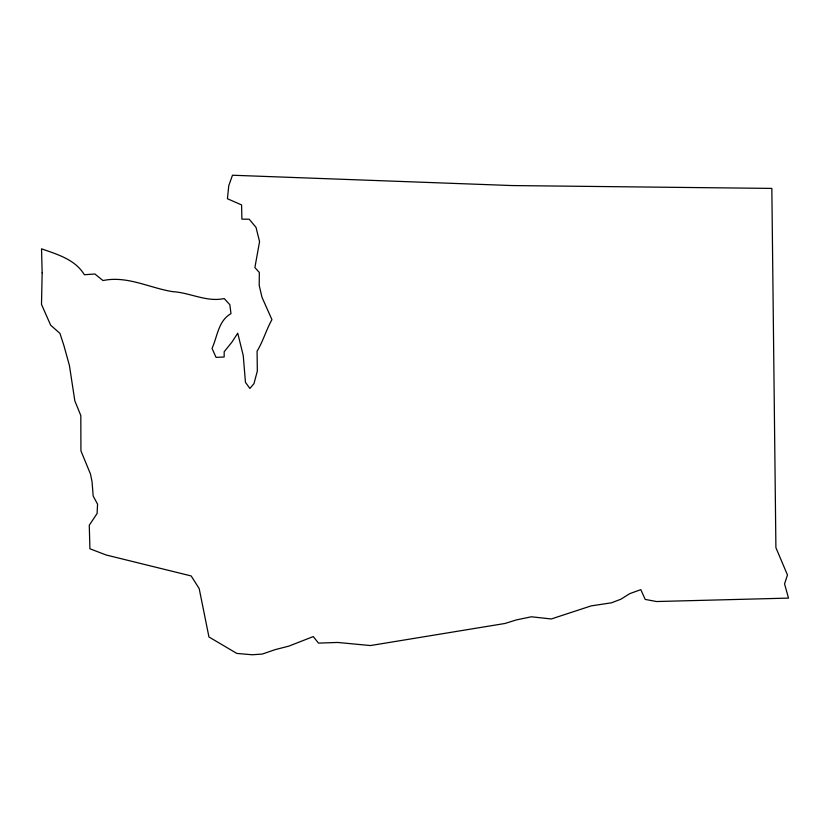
<?xml version="1.0" encoding="UTF-8"?>
<svg xmlns="http://www.w3.org/2000/svg" width="830" height="830" viewBox="0 0 830 830"><rect width="100%" height="100%" fill="white"/><g stroke="black" fill="none" stroke-linecap="round" stroke-linejoin="round"><path stroke-width="1.25" d="M42.154 272.769L41.5 304.423L50.672 325.204L59.947 333.39L63.91 345.602L69.43 365.532L74.835 400.89L80.811 415.55L80.935 450.866L90.491 474.075L92.057 481.805L93.168 496.018L97.567 504.173L97.089 513.511L89.277 525.214L89.91 548.765L106.095 554.98L191.17 575.947L199.19 588.595L208.953 636.973L236.83 653.428L252.247 654.766L262.404 654.04L275.021 649.672L288.85 646.124L313.273 636.579L318.502 643.115L337.582 642.451L370.439 645.553L504.972 623.475L516.364 619.917L531.408 616.783L551.286 618.973L591.168 605.89L611.482 602.808L620.85 599.229L629.825 593.616L640.812 589.642L645.201 599.416L656.551 601.532L788.5 598.108L784.558 583.874L787.463 574.972L775.905 547.676L771.838 188.41L512.079 185.557L232.483 175.234L228.748 185.754L227.43 198.733L241.592 204.937L241.883 219.141L249.187 219.203L256.024 227.368L259.562 241.603L254.893 267.55L259.323 272.458L259.219 285.447L261.969 297.233L271.939 319.643C266.223 329.832 263.151 341.161 257.082 351.183L257.331 371.072L253.98 383.636L249.882 388.471L245.462 382.35L243.242 355.541L237.733 333.172L231.985 342.053L224.193 351.733L224.152 357.014L216.028 357.357L212.044 348.393C217.46 336.378 218.29 320.805 230.989 313.636L229.837 304.693L224.204 298.561C206.577 302.369 190.008 292.606 172.713 291.662C149.514 287.958 127.032 275.436 102.982 280.561L94.911 274.004L84.359 274.73C75.115 259.375 57.384 254.457 41.531 248.813L42.154 272.769"/></g></svg>
